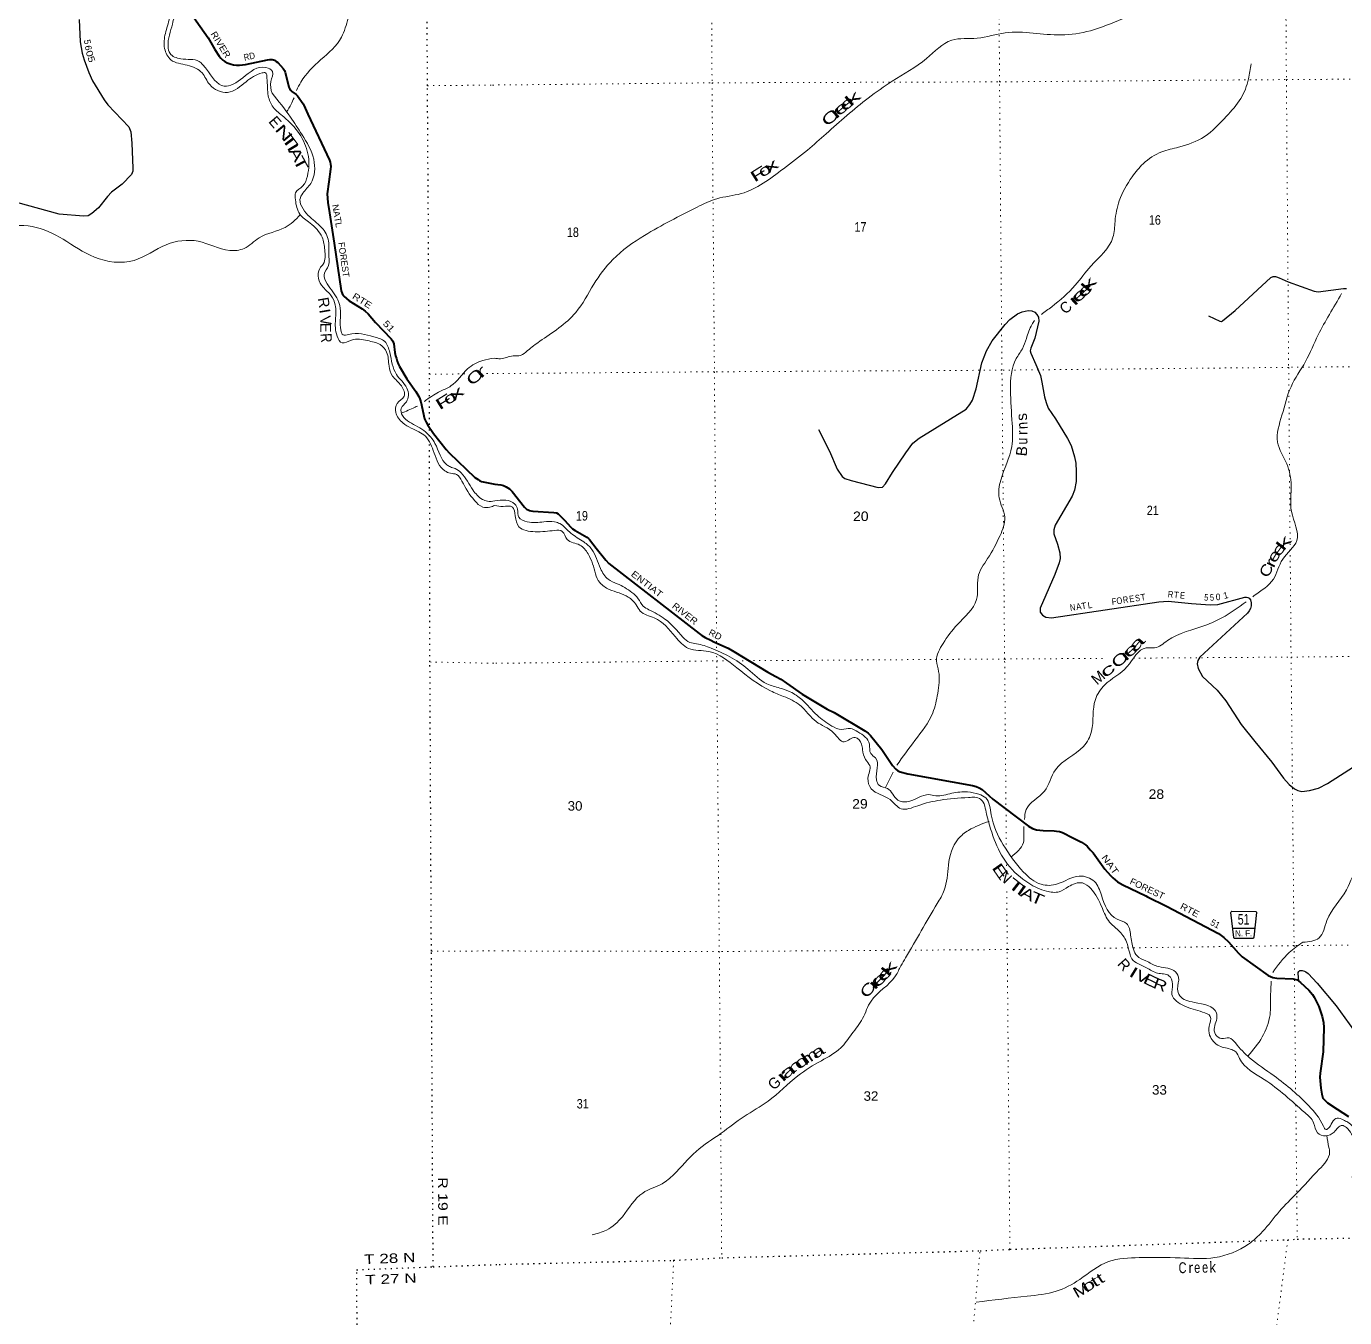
# Model space of a CAD drawing. Header units: feet. Extents: x -3 to 248627, y 0 to 184934.
# Drawn here: x 114828 to 139151, y 138218 to 162032 of the extents above; entities that cross this region are included whole.
import ezdxf
from ezdxf.enums import TextEntityAlignment as Align

# ---------------------------------------------------------------- set-up
doc = ezdxf.new("R2010")
doc.units = ezdxf.units.FT
doc.header["$LTSCALE"] = 70
doc.linetypes.add('DOTTED', pattern=[1.5, 0.3, -1.2])
for name, color, linetype, lineweight in [('26', 7, 'Continuous', 40), ('27', 7, 'Continuous', 35), ('29', 7, 'Continuous', 25), ('30', 7, 'Continuous', 35), ('39', 7, 'Continuous', 13), ('6', 7, 'DOTTED', 25), ('7', 7, 'DOTTED', 13)]:
    doc.layers.add(name, color=color, linetype=linetype, lineweight=lineweight)
doc.layers.add('41', color=7, linetype='Continuous')

msp = doc.modelspace()

# ---------------------------------------------------------------- linework, layer by layer
at = {"layer": '26'}
for points in [[(117769.18, 162402.23), (118183.06, 161822), (118306.32, 161604.35), (118388.46, 161482.89), (118417.91, 161448.76), (118455.12, 161411.53), (118490.77, 161386.72), (118532.63, 161361.9), (118569.83, 161344.84), (118610.14, 161332.43), (118648.89, 161323.12), (118704.7, 161315.36), (118763.86, 161314.76), (118870.57, 161327.77), (119276.93, 161412.71), (119320.13, 161419.29), (119343, 161421.23), (119366.25, 161418.12), (119385.63, 161413.47), (119404.23, 161407.26), (119440.02, 161386.83), (119465.84, 161366.55), (119567.78, 161252.93), (119589.34, 161219.67), (119598.01, 161199.41), (119603.43, 161184.67), (119672.42, 160910.12), (119680.57, 160888.01), (119686.58, 160875.03), (119692.39, 160866.89), (119698.98, 160858.74), (119708.47, 160849.24), (119726.68, 160832.56), (119807.11, 160775.76), (119819.78, 160764.15), (119832.3, 160749.78), (119934.86, 160604.99), (119948.95, 160581.49), (120021.83, 160411.47), (120422.2, 159566.88), (120434.57, 159527.08), (120440.77, 159491.4), (120445.42, 159447.97), (120440.68, 159397.43), (120406.97, 159165.32), (120379.54, 158941.52), (120381.46, 158862.6), (120388.84, 158781.75), (120422.3, 158592.3), (120510.06, 158033.57), (120638.77, 157152.08), (120653.16, 157102.6), (120665.56, 157077.78), (120684.17, 157054.51), (120733.77, 157011.08), (120786.1, 156972.81), (121023.66, 156823.39), (121082.4, 156781.76), (121136.83, 156730.32), (121270.05, 156572.31), (121556.52, 156272.28), (121588.72, 156228.51), (121598.02, 156208.34), (121607.05, 156177.55), (121629.53, 156018.19), (121641.43, 155957.05), (121654.62, 155908.19), (121667.02, 155860.11), (121685.62, 155810.47), (121710.6, 155762.11), (121845.96, 155534.39), (122011.95, 155300.91), (122068.08, 155205.97), (122086.36, 155164.4), (122106.51, 155105.46), (122176.27, 154792.12), (122190.22, 154754.89), (122201.95, 154732.08), (122233.63, 154677.34), (122341.29, 154524.55), (122573.41, 154226.41), (122628.16, 154166.22), (123105.91, 153715.04), (123162.22, 153673.72), (123197.87, 153650.45), (123226.84, 153638.62), (123317.46, 153618.64), (123471.96, 153589.28)], [(123471.96, 153589.28), (123585.66, 153574.92), (123631.75, 153563.79), (123682.06, 153539.4), (123741.43, 153503.35), (123762.09, 153484.26), (123790.05, 153455.71), (124021.17, 153164.59), (124058.9, 153130.53), (124086.34, 153113.69), (124108.59, 153105.74), (124137.2, 153097.79), (124171.36, 153093.2), (124175.37, 153091.15), (124561.59, 153067.57), (124610.26, 153058.95), (124640.27, 153042.92), (124653.78, 153030.99), (124760.05, 152922.44), (124875.51, 152793.22), (124907.3, 152767.78), (124953.39, 152735.97), (125168.07, 152612.13), (125199.76, 152586.47), (125217.24, 152565.79), (125341.37, 152406.82), (125520.56, 152185.33), (125576.47, 152128.42), (127239.06, 150836.99), (127293.1, 150798.82), (127350.32, 150763.83), (127458.4, 150709.75), (127514.94, 150681.94), (127777.59, 150567.25), (127881.2, 150506.18), (128507.45, 150124.47), (128659.03, 150042.85), (128747.47, 149992.47), (128855.29, 149920.04), (129145.48, 149717.7), (129606.19, 149439.18), (129732.93, 149375.38), (130297.2, 149042.98), (130360.78, 148998.44), (130401.39, 148955.91), (130612.42, 148693.79), (130809.06, 148401.54), (130867.82, 148335.23), (130909.15, 148303.42), (130950.97, 148283.25), (131091.66, 148247.68), (132287.22, 148031.46), (132353.98, 148012.38), (132411.2, 147986.93), (132462.06, 147955.12), (132522.89, 147905.86), (132660.69, 147779.55), (133315.61, 147279.19), (133392.89, 147240.37), (133468.19, 147215.57), (133589.95, 147200.25), (133792.44, 147196.48), (133833.66, 147191.98), (133889.41, 147182.17), (133943.45, 147163.08), (134136.7, 147068.2), (134296.31, 146988.13), (134369.43, 146940.42), (134401.21, 146914.97), (134458.44, 146848.17), (134509.3, 146787.74), (134729.46, 146485.92), (134831.96, 146369.46), (134873.29, 146331.29), (134962.3, 146258.13), (135061.14, 146198.49), (135484.31, 145996.96), (135516.75, 145980.86)], [(135516.75, 145980.86), (135865.29, 145807.92), (136825.49, 145302.97), (136923.71, 145230.71), (137007.34, 145148.02), (137194.74, 144942.59), (137263.85, 144874.45), (137742.81, 144530.15), (137826.52, 144492.75), (137903.51, 144480.27), (138201.54, 144463.44), (138274.75, 144445.03), (138335.89, 144397.67), (138491.67, 144255.05), (138556.1, 144179.43), (138591.06, 144128.54), (138676.18, 143958.88), (138737.3, 143772.28), (138759.55, 143660.95), (138767.12, 143570.77), (138752.7, 143121.09), (138698.53, 142728.26), (138695.99, 142652.62), (138709.94, 142449.8), (138727.78, 142337.71), (138751.63, 142266.14), (138781.82, 142232.75), (138838.31, 142182.37), (139014.43, 142059.74), (139225.29, 141925.79)]]:
    msp.add_lwpolyline(points, dxfattribs=at)
at = {"layer": '27', "lineweight": 25}
msp.add_line((137089.07, 145399.85), (137494.14, 145399.85), dxfattribs=at)
msp.add_lwpolyline([(137134.92, 145209.3), (137115.94, 145211.41), (137104.7, 145231.1), (137049.17, 145691.76), (137054.79, 145703.01), (137068.85, 145711.45), (137510.25, 145710.04), (137517.28, 145705.82), (137524.31, 145690.35), (137477.21, 145236.73), (137468.07, 145217.74), (137457.54, 145208.59)], close=True, dxfattribs=at)
at = {"layer": '29'}
for points in [[(115804.18, 162159.61), (115822.65, 161745.11), (115857.18, 161540.79), (115896.02, 161413.1), (115979.24, 161179.92), (116051.38, 161028.18), (116262.2, 160680.26), (116332.62, 160583.35), (116719.86, 160179.55), (116755.98, 160086.22), (116775.75, 159880.04), (116794.81, 159417.24), (116794.81, 159361.72), (116767.14, 159298.28), (116593.8, 159119.9), (116400.9, 158973.1), (116322.51, 158894.53), (116161.36, 158688.06), (116034.72, 158578.92), (115968.14, 158540.06), (115879.65, 158531.05), (115434.43, 158568.1), (114655.42, 158781.89)], [(136639.36, 156693.97), (136850.99, 156598.29), (136876.91, 156591.41), (136896.33, 156603.9), (137129.1, 156791.39), (137788.72, 157398.47), (137833.99, 157417.26), (137872.82, 157417.26), (137895.01, 157413.09), (137941.1, 157392.54), (138108.36, 157318.38), (138591.5, 157145.96), (138663.45, 157138.28), (139127.9, 157197.73), (139187.76, 157196.57)], [(129441.7, 154596.6), (129649.19, 154194.88), (129789.59, 153868.71), (129883.51, 153731.12), (129927.74, 153693.33), (130044.77, 153656.88), (130543.6, 153526.77), (130625.49, 153532.12), (130682.3, 153593.39), (130806.38, 153806.4), (131056.3, 154168.21), (131181.64, 154342.9), (131301.4, 154435.34), (132166.28, 154974.82), (132235.81, 155059.09), (132285.74, 155136.82), (132355.94, 155347.87), (132458.12, 155824.37), (132540.96, 156047.32), (132647.34, 156231.63), (132884.95, 156535.89), (132974.96, 156628.75), (133117.98, 156732.98), (133201.21, 156766.29), (133312.17, 156794.05), (133377.75, 156787.36), (133434.23, 156760.74), (133473.07, 156716.32), (133500.81, 156666.36), (133506.4, 156597.91), (133436.3, 156278.88), (133362.11, 156100.06), (133351.01, 156050.1), (133359.57, 156008.06), (133452.41, 155797.99), (133539.65, 155594.84), (133566.79, 155469.44), (133612.31, 155198.32), (133645.06, 155092.4), (133683.08, 154989.95), (133813.79, 154796.51), (134038.88, 154429.25), (134105.57, 154304.03), (134166.6, 154093.06), (134188.79, 153976.47), (134199.89, 153821.02), (134195.19, 153638.3), (134166.6, 153479.58), (134124.47, 153367.56), (133812.63, 152831.77), (133783.77, 152746.73), (133788.6, 152672.4), (133853.13, 152482.07), (133894.74, 152322.01), (133900.28, 152216.53), (133883.57, 152136.25), (133804.07, 151925.78), (133531.42, 151301.96), (133534.1, 151228.29), (133577.16, 151171.75), (133639.52, 151133.91), (133744.07, 151125.77), (135722.29, 151417.08), (135897.65, 151430.94), (136327.8, 151391.31), (136668.86, 151364.31), (136809, 151371.86), (137308.32, 151503.63), (137343.1, 151506), (137367.94, 151497.56), (137393.03, 151483.79), (137413.12, 151456.78), (137428.97, 151403.18), (137426.32, 151347.77), (137412.32, 151297.69), (137390.26, 151256.16), (137362.13, 151210.48), (136480.21, 150401.06), (136441.32, 150340.08), (136430.28, 150273.36), (136449.27, 150187.2), (136531.28, 150041.39), (136801.02, 149787.48), (136957.74, 149596.42), (137239.85, 149157.49), (137492.3, 148844.96), (137809.73, 148464.9), (137909.64, 148325.98)], [(137909.64, 148325.98), (138021.88, 148169.93), (138128.04, 148049.84), (138228.82, 147969.5), (138288.94, 147938.8), (138361.07, 147922.14), (138501.75, 147939.09), (138666.22, 147983.22), (138832.79, 148066.51), (140172.58, 148924.64)], [(138305.95, 144425.08), (138291.73, 144561.86), (138294.51, 144584.07), (138305.55, 144602.76), (138327.8, 144622.93), (138369.41, 144620.16), (138411.02, 144606.28), (138437.94, 144592.53), (138477.6, 144561.86), (138646.99, 144384.08), (138994.91, 143970.23), (139474.24, 143306.57)]]:
    msp.add_lwpolyline(points, dxfattribs=at)
at = {"layer": '39'}
msp.add_line((130679.17, 147993.6), (130823.31, 148277.77), dxfattribs=at)
for points in [[(104113.4, 178989.99), (104357.31, 178760.25), (104839.08, 178470.23), (104962.04, 178288.78), (105141.44, 177887.48), (105302.7, 177786.78), (105618.29, 177614.15), (105680.14, 177508.09), (105643.36, 177208.1), (105693.75, 176869.21), (105941.69, 176685.88), (106445.63, 176577.46), (106637.13, 176381.96), (106828.62, 176192.52), (106917.32, 176122), (106965.69, 175946.52), (107161.22, 175613.84), (107522.04, 175388.25), (107866.74, 175293.79), (107977.61, 175241.45), (108074.36, 175047.87), (108308.19, 174553.82), (108584.35, 174447.19), (108808.1, 174483.74), (108939.13, 174498), (108993.55, 174443.58), (109003.63, 174227.72), (109086.27, 173989.74), (109469.27, 173776.28), (109747.44, 173724.12), (109942.97, 173669.85), (110061.9, 173593.31), (110296.55, 173316.16), (110444.89, 172841.18), (110551.72, 172169.45), (110640.41, 172062.61), (110952.86, 171834.96), (110973.01, 171715.95), (110860.12, 171388.99), (110904.47, 171122.72), (111251.18, 170899.14), (111660.38, 170798.7), (112001.76, 170668.86), (112142.15, 170472.37), (112303.41, 170270.78), (112652.14, 170093.61), (113248.8, 169783.54), (113450.38, 169602.17), (113549.15, 169212.89), (113629.78, 168970.87), (113837.4, 168858.11), (114085.34, 168789.78), (114153.87, 168586.08), (114149.84, 168285.46), (114307.07, 168219.05), (114520.74, 168225.33), (114667.89, 168007.59), (114859.38, 167436.83), (115044.83, 167253.43), (115198.03, 167195.08), (115540.71, 166896.85), (115631.42, 166517.65), (115675.76, 166402.7), (115748.33, 166348.3), (115990.22, 166126.63), (116080.93, 165856.37), (116385.3, 165279.68), (116750.15, 164908.84), (117137.18, 164572.32), (117256.1, 164187.09), (117278.27, 163928.87), (117151.28, 163668.48), (116758.19, 163195.96), (116705.78, 162975.99), (116824.7, 162697.7), (117161.34, 162435.78), (117362.92, 162440.02), (117453.63, 162387.66), (117469.75, 162194), (117393.14, 161901.37), (117379.03, 161624.96), (117495.94, 161415.26), (117798.31, 161314.7), (118070.44, 161173.76), (118211.54, 160958.03), (118540.11, 160815.13), (118882.8, 161011.2), (119179.12, 161172.91), (119241.61, 161175), (119267.81, 161084.23), (119287.97, 160749.34)], [(104116.36, 178987.2), (104589.12, 178736.28), (105022.51, 178419.99), (105141.19, 178060.53), (105254.32, 177946.11), (105635.96, 177706.96), (105750.82, 177592.06), (105830.83, 177389.88), (105732.05, 177155.74), (105758.25, 176947.96), (106141.25, 176738.54), (106608.91, 176583.69), (106754.04, 176386.12), (106879.02, 176263.18), (106989.89, 176202.78), (107054.39, 176027.32), (107181.38, 175755.09), (107453.51, 175511.25), (107917.14, 175408.85), (108090.49, 175334.38), (108211.44, 175056.09), (108378.74, 174608.37), (108586.36, 174542.01), (108991.54, 174600.95), (109112.48, 174437.66), (109108.45, 174179.41), (109237.45, 173963.67), (109749.46, 173841.14), (109949.02, 173754.59), (110314.22, 173462), (110468.84, 173187.99), (110511.41, 172899.75), (110636.38, 172244.19), (110823.85, 172068.86), (111075.82, 171786.67), (110999.21, 171483.96), (110966.96, 171223.67), (111190.71, 171003.99), (111710.78, 170867.35), (112129.87, 170642.34), (112271.16, 170494.69), (112426.37, 170313.28), (112736.8, 170178.43), (113388.88, 169800.42), (113615.67, 169551.91), (113653.97, 169249.32), (113686.22, 169146.46), (113948.27, 168991.38), (114232.49, 168757.65), (114230.47, 168582.12), (114212.33, 168455), (114246.6, 168342.05), (114472.37, 168340.27), (114684.02, 168207.34), (114835.2, 167856.45), (114931.95, 167489.36), (115046.85, 167370.45), (115236.33, 167336.35), (115397.59, 167171.08), (115701.97, 166729.56), (115701.97, 166489.48), (115790.66, 166394.75), (116062.79, 166187.23), (116159.54, 165989.61), (116316.77, 165564.08), (116478.03, 165303.99), (116681.62, 165128.68), (116871.1, 164913), (117060.58, 164786.1), (117302.47, 164403.02), (117344.79, 163838.15), (117229.89, 163593.91), (116927.52, 163268.77), (116772.3, 163038.61), (116772.3, 162913.52), (116931.54, 162701.85), (117143.2, 162538.65), (117447.58, 162524.85), (117548.37, 162339.34), (117524.17, 162075.02), (117443.54, 161663.36), (117479.82, 161534.27), (117677.36, 161433.61), (118014, 161385.54), (118149.05, 161244.46), (118477.62, 160928.05), (118820.31, 161083.76), (119249.67, 161273.86), (119370.62, 161199.34), (119340.38, 161015.71), (119360.53, 160799.86)], [(119811.98, 160852.31), (119892.7, 161004.19), (120263.62, 161418.18), (120642.59, 161832.17), (120763.54, 162185.37), (120862.32, 162677.75), (120908.69, 163266.92), (121073.99, 163549.55), (121293.72, 163799.95), (121390.48, 164145.05), (121467.09, 164885.57), (121672.71, 165495.08), (121983.15, 166074.44), (122291.57, 166573.09), (122442.76, 167017.11), (122789.48, 167675.19), (123116.05, 168077.03), (123243.04, 168194.18), (123393.07, 168276.71)], [(135053.45, 162168.82), (134460.83, 161952.93), (133922.42, 161874.45), (132889.63, 161913.37), (132371.42, 161814.77), (131901.52, 161776.88), (131438.21, 161440.34), (130801.59, 161020.49), (130362.44, 160710.27), (129585.06, 160051.82), (129242.71, 159752.01), (128795.55, 159405.44), (128019.82, 158948.79), (127568.18, 158852.44), (127205.39, 158697.86), (126234.13, 158175.98), (125647.97, 157732.08), (125297.84, 157274.85), (124963.96, 156755.11), (124301.31, 156224.18), (124075.72, 156051.89), (123944.77, 155964.68), (123807.63, 155954.13), (123578.2, 155902.74), (123459.34, 155913.4)], [(92572.78, 161380.9), (92863.05, 161246.03), (93364.98, 161042.79), (94145.09, 160936.68), (94719.59, 160945.36), (95985.5, 160944.67), (96594.26, 160888.82), (97364.29, 160782.71), (98474.99, 160658.79), (99174.46, 160607.07), (100273.07, 160777.71), (100629.87, 160953.61), (100988.68, 161163.81), (101653.89, 161190.74), (102119.53, 161037.9), (102911.73, 160774.44), (103734.17, 160476.71), (104596.92, 160211.31), (105512.09, 160242.53), (106651, 160243.74), (107955.22, 160109.94), (108886.5, 159858.73), (109331.99, 159506.13), (109793.6, 159318.99), (110243.12, 159016.83), (111164.32, 158543.68), (112448.37, 158266.62), (113581.24, 158239.57), (114298.86, 158329.1), (114937.87, 158341.87), (115504.3, 158106.42), (116084.84, 157776.16), (116816.57, 157716.4), (117409.21, 158005.54), (117995.81, 158068.7), (118580.38, 157899.84), (118844.45, 157936.44), (119124.65, 158134.45), (119600.38, 158324.6), (119883.12, 158555.44)], [(133555.99, 156720.1), (133745.98, 156861.16), (134180.94, 157258.15), (134470.75, 157612.26), (134877.22, 158142.34), (134915.02, 158433.05), (134992.99, 158814.72), (135232.21, 159259.47), (135433.48, 159498.27), (135777.99, 159717.37), (136088.46, 159805.18), (136562.12, 159996.45), (136970.89, 160373.17), (137234.53, 160700.96), (137377.08, 161062.66), (137424.98, 161341.3)], [(119360.53, 160799.86), (119699.18, 160360.39), (119914.86, 160033.78), (120130.55, 159580.06), (120076.11, 159136.15), (119928.96, 158954.42), (119876.55, 158841.38), (119932.99, 158665.91), (120055.95, 158518.76), (120301.87, 158293.06), (120406.69, 158038.96), (120406.68, 157843.26), (120402.65, 157623.35), (120324.03, 157455.81), (120376.44, 157284.37), (120576, 156988.01), (120624.37, 156782.27), (120628.4, 156433.24), (120670.73, 156340.48), (120773.54, 156350.67), (121236.87, 156308.61), (121440.09, 156220.21), (121532.86, 156016.91), (121656.55, 155614.73), (121846.51, 155362.82), (121877.43, 155225.81), (121839.87, 155109), (121745.12, 154985.83), (121765.28, 154856.73), (121896.3, 154733.8), (122193.3, 154554.04), (122367.8, 154339.69), (122587.71, 153945.67), (122652.21, 153907.41), (122740.91, 153875.22), (122849.76, 153796.65), (123067.46, 153482.14), (123242.83, 153308.82), (123335.55, 153274.62), (123470.61, 153280.82)], [(119287.97, 160749.34), (119380.69, 160543.65), (119578.23, 160362.28), (120023.71, 159680.83), (120013.63, 159271.26), (119924.93, 159087.57), (119795.92, 158964.36), (119791.88, 158833.22), (119872.51, 158569.01), (120061.99, 158405.79), (120285.74, 158141.73), (120334.12, 157909.76), (120305.89, 157649.47), (120243.4, 157568.7), (120219.21, 157381.05), (120301.85, 157221.75), (120455.05, 157060.51), (120527.62, 156895.15), (120531.65, 156624.8), (120561.88, 156320.19), (120656.62, 156193.18), (120825.94, 156247.83), (121122.26, 156236.04), (121356.15, 156162.76), (121475.43, 156025.75), (121519.37, 155768.39), (121585.87, 155583.8), (121747.15, 155401.44), (121797.54, 155209.83), (121670.54, 155076.54), (121644.33, 154913.09), (121775.36, 154719.55), (121926.54, 154624.88), (122190.61, 154473.85), (122351.86, 154163.32), (122547.39, 153834.66), (122654.23, 153790.39), (122763.08, 153768.31), (122863.87, 153643.33), (123097.69, 153286.48), (123248.87, 153167.6), (123379.9, 153165.72), (123472.89, 153196.84)], [(119626.68, 160455.34), (119713.29, 160594.44), (119766.61, 160712.01)], [(137458.68, 151514.34), (137485.18, 151534.07), (137837.61, 151837.94), (138008.39, 152205.79), (138267.97, 152547.7), (138170.17, 153086.17), (138165.25, 153572.49), (138083.86, 153961.69), (137913.7, 154364.72), (137995.49, 154863.44), (138161.95, 155386.66), (138429.38, 155849.67), (138664.47, 156342.85), (138869.53, 156716.86), (139095.66, 157103.49)], [(130890.83, 148408.08), (131221.07, 148859.45), (131550.93, 149373.13), (131643.07, 149730.62), (131660.49, 150134.28), (131621.81, 150329.89), (131742.24, 150653.17), (132003.83, 150997.11), (132360, 151464.45), (132379.83, 151650.18), (132387.5, 151872.18), (132564.37, 152217.85), (132793.54, 152640.38), (132879.65, 152981.7), (132776.14, 153336.52), (132805.8, 153663.54), (133010.41, 154283.75), (133017.71, 154705.53), (132986.32, 155328.99), (133092.18, 155904.47), (133204.8, 156086.46), (133279.09, 156274.39), (133383.5, 156537.07), (133429.55, 156607.57)], [(122167.29, 155115.15), (122212.79, 155145.71), (122468.8, 155303.35), (122662.31, 155400.39), (122968.72, 155715.45), (123250.93, 155871.1), (123459.34, 155913.4)], [(121744.63, 154899.1), (121999.11, 155008.29), (122042.74, 155030.19)], [(123470.61, 153280.82), (123677.33, 153293.98), (123840.84, 153219.86), (123889.42, 153125.18), (123915.91, 152981.99), (124071.38, 152893.72), (124373.93, 152894.73), (124575.64, 152895.41), (124672.52, 152861.42), (124876.56, 152684.52), (125114.86, 152523.88), (125260.34, 152387.14), (125422.35, 152032.52), (125561.88, 151835.22), (125727.43, 151753.04), (126002.04, 151592.52), (126119.24, 151475.87), (126210.25, 151340.97), (126315.26, 151274.72), (126610.06, 151102.16), (126943.48, 150768.29), (127068.72, 150669.83), (127195.84, 150646.04), (127462.24, 150562.17), (127809.45, 150405.93), (128142.69, 150174.98), (128492.12, 149907.75), (128730.28, 149829.85), (128924.04, 149759.87), (129136.09, 149615.28), (129419, 149327.65), (129689.65, 149128.78), (129869.28, 149064.8), (130032.63, 149081.49), (130169.9, 149021.41), (130384.12, 148796.11), (130406.62, 148622.64), (130495.52, 148540.2), (130528.12, 148358.69), (130512.39, 148136.66), (130567.04, 148031.91), (130714.38, 147977.91), (130910.43, 147760.63), (130993.18, 147730.63), (131301.64, 147814.4), (131479.05, 147863.43), (131606.16, 147843.67), (131902.58, 147889.06), (132195.01, 147912.24), (132403.03, 147871.35), (132529.03, 147802.79), (132629.44, 147491.93), (132852.32, 146939.75), (133228.41, 146436.51), (133549.53, 146209.55), (133854.09, 146216.62), (134255.22, 146361.24), (134535.77, 146259.26), (134663.3, 146009.45), (134954.57, 145564.45), (135126.15, 145488.34), (135203.19, 145272.68), (135256.11, 145010.51), (135320.88, 144891.67), (135486.45, 144797.38), (135686.31, 144701.18), (136001.12, 144617.48), (136086.05, 144496.68), (136068.3, 144278.68), (136110.88, 144153.71), (136379.37, 144031.51), (136785.15, 143839.14), (136785.4, 143699.9), (136747.31, 143570.62), (136767.72, 143441.54), (136880.82, 143363.21), (137017.95, 143377.8), (137135.11, 143283.34), (137397.82, 143009.78), (137850.25, 142676.3), (138492.68, 142121.48), (138761.62, 141747.04), (138808.13, 141686.65), (138866.55, 141727.21), (138938.94, 141846.51), (139011.47, 141895.19), (139125.55, 141863.6), (139209.56, 141823.79), (139377.56, 141638.02), (139470.41, 141492.06), (139549.03, 141327.91)], [(124575.93, 152735.99), (124216.94, 152712.59), (123916.23, 152804.41), (123847.29, 153003.96), (123796.56, 153167.25), (123623.08, 153178.78), (123472.89, 153196.84)], [(140445.29, 138092.85), (140297.08, 138156.11), (140062.86, 138322.86), (139832.41, 138568.25), (139736.81, 139005.83), (139685.66, 139405.22), (139630.86, 139590.69), (139630.48, 139798.55), (139652.24, 140034.72), (139520.37, 140452.01), (139301.98, 140755.99), (139303.79, 140866.99), (139458.9, 140978.5), (139490.89, 141133.99), (139407.75, 141375.87), (139280.3, 141602.64), (139183.03, 141726.48), (139106.51, 141762.32), (138955.45, 141640.73), (138800.27, 141569.58), (138650.9, 141627.61), (138579.97, 141811.01), (138416.25, 142000.15), (137666.81, 142611.11), (137212.28, 142997.05), (137141.46, 143119.91), (137068.77, 143162.04), (136838.7, 143227.87), (136660.84, 143429.07), (136650.46, 143590.47), (136672.32, 143772.17), (136530.97, 143854.43), (136191.9, 143968.32), (135965.61, 144177.44), (135977.37, 144369.19), (135910.52, 144524.35), (135700.67, 144570.06), (135496.76, 144670.28), (135226.17, 144836.87), (135185.65, 144937.63), (135126.77, 145151.34), (134973.08, 145364.73), (134815.48, 145513.54), (134675.82, 145779.45), (134463.39, 146135.92), (134311.93, 146234.29), (134057.9, 146166.85), (133886.62, 146073.45), (133648.6, 146082.74), (133323.59, 146228.97), (132929.62, 146582.82), (132686.74, 147038.07), (132530.46, 147574.34), (132479.75, 147727.53), (132435.29, 147777.83), (132209.32, 147811.38), (131697.07, 147763.26), (131273.68, 147658.92), (130967.19, 147603.41), (130765.18, 147772.25), (130415.87, 147972.88), (130357.03, 148164.39), (130388.87, 148400.6), (130314.04, 148509.32), (130255.21, 148694.78), (130238.89, 148793.61), (130119.66, 148916.31), (130022.9, 148885.72), (129920.12, 148836.94), (129726.19, 148999.75), (129399.04, 149210.54), (129261.64, 149345.29), (129101.99, 149512.25), (128799.14, 149674.69), (128560.94, 149776.81), (127934.88, 150204.55), (127419.99, 150503.51), (127046.73, 150560.78), (126800.26, 150777.9), (126414.37, 151123.71), (126153.94, 151249.97), (126081.12, 151362.73), (125933.62, 151507.53), (125584.41, 151649.64), (125406.68, 151774.16), (125276.96, 152118.81), (125191.92, 152302.16), (125040.34, 152467.13), (124808.19, 152569.27), (124717.15, 152718.3), (124575.93, 152735.99)], [(133244.01, 147405.74), (133276.74, 147588.94), (133610.95, 147927.06), (133813.96, 148321.25), (134333.57, 148752.82), (134480.3, 149031.79), (134551.85, 149617.25), (134722.82, 149884.2), (135137.71, 150224.61), (135492.08, 150568.85), (135645.37, 150571.38), (135881.13, 150703.34), (136588.59, 150988.23), (136886.87, 151122.41), (137332.7, 151418.94)], [(138378.26, 145140.02), (138680.67, 145221.75), (138823.3, 145541.07), (139185.34, 146109.34), (139434.67, 146537.98), (139849.95, 146666.51), (140252.97, 146879.74), (140540.79, 147217.71), (140987.67, 147713.61), (141140.47, 147988.57), (141412.36, 148215.5), (141653.88, 148500.84), (141943.39, 149020.43), (142238.81, 149616.73), (142341.16, 149901.61), (142506.13, 150136.25), (142784.2, 150294.58), (143183.18, 150511.84), (143245.75, 150554.31)], [(132589.71, 147370.84), (132210.42, 147203.97), (132021.11, 147045.94), (131840.45, 146563.03), (131764.64, 146100.66), (131631.97, 145854.02), (131050.86, 144855.19), (130964.39, 144707.59), (130865.9, 144519.58), (130412.91, 144053.93), (130258.18, 143736.59), (130059.01, 143449.37), (129853.74, 143192.39), (129497.15, 142957.11), (129061.98, 142677.18), (128514.19, 142211.21), (128070.96, 141927.2), (127649.95, 141621.08), (127184.63, 141282.52), (126771.92, 140855.34), (126556.4, 140687.13), (126199.69, 140516.42), (125825.32, 140079.28), (125533.29, 139834.13), (125265.19, 139742.42)], [(132992.85, 146708.33), (133223.39, 146979.33), (133232.95, 147263.9), (133233.76, 147273.59)], [(137824.18, 144581.36), (138130.51, 144951.52), (138378.26, 145140.02)], [(137365.95, 143038.02), (137631.1, 143393.97), (137775.58, 143804.11), (137785.02, 144159.31), (137798.08, 144423)], [(132355.34, 138500.86), (133295.08, 138614.99), (133829.44, 138703.55), (134262.7, 138922.94), (134796.62, 139253.66), (135361.26, 139324.16), (136119.68, 139318.63), (136759.07, 139326.82), (137377.85, 139575.09), (137637.63, 139803.99), (137949.58, 140182.4), (138267.68, 140512.39), (138682.39, 140953.7), (138873.43, 141269.15), (138861.17, 141357.9), (138820.93, 141575.16)]]:
    msp.add_spline(points, degree=3, dxfattribs=at)
at = {"layer": '6'}
for points in [[(122267.36, 154474.48), (122265.21, 155615.85), (122229, 160938.06), (122204.89, 166264.32), (122176.71, 169643.66)], [(122333.51, 139154.87), (122301.34, 144977.44), (122275.21, 150309.75), (122267.59, 154352.97)], [(123551.13, 139200.4), (126770.76, 139275.25), (127658.17, 139322.61), (132424.21, 139451.56), (132974.82, 139477.62), (138101.82, 139654.19), (138277.28, 139666.89), (139622.95, 139694.46)], [(120932.56, 137982.35), (120922.46, 139100.93), (122333.51, 139154.87), (123551.13, 139200.4)]]:
    msp.add_lwpolyline(points, dxfattribs=at)
at = {"layer": '7'}
for p, q in [((122229, 160938.06), (123431.46, 160949.97)), ((122265.21, 155615.85), (122916.81, 155623.06)), ((123215.02, 155626.36), (123460.74, 155629.08)), ((127562.64, 150696.68), (127564.02, 150521.93)), ((122275.21, 150309.75), (123490.13, 150285.81)), ((132912.6, 146548.6), (132912.17, 146596.31)), ((122301.34, 144977.44), (123519.33, 144980.71)), ((138250.7, 142136.74), (138277.28, 139666.89)), ((138101.82, 139654.19), (137899.63, 138080.14)), ((132300.24, 138046.45), (132424.21, 139451.56)), ((126770.76, 139275.25), (126710.29, 138014.21))]:
    msp.add_line(p, q, dxfattribs=at)
for points in [[(127405.29, 169670.35), (127453.78, 166296.43), (127479.57, 160991.21), (127523.56, 155661.84), (127560.76, 150935.44)], [(132910, 146837.44), (132878.36, 150364.36), (132828.33, 155691.7), (132784.37, 161008.96), (132746.44, 166336.33), (132734.27, 169696.24)], [(138008.78, 169730.03), (138041.13, 166364.13), (138077.02, 161050.88), (138118.94, 155743.7), (138162.96, 150400.2), (138219.03, 145078.95), (138248.22, 142366.71)], [(123431.46, 160949.97), (127479.57, 160991.21), (132784.37, 161008.96), (138077.02, 161050.88), (143405.99, 161082.83), (148724.85, 161128.87), (154041.76, 161144.64)], [(154085.71, 155831.41), (148746.6, 155825.66), (143439.81, 155795.8), (138118.94, 155743.7), (132828.33, 155691.7), (127523.56, 155661.84), (123460.74, 155629.08)], [(123490.13, 150285.81), (127565.53, 150330.45), (127727.51, 150331.48)], [(127564.82, 150420.21), (127565.53, 150330.45), (127613.6, 144970.82), (127658.17, 139322.61)], [(127928.69, 150332.77), (132878.36, 150364.36), (134761.68, 150377.13)], [(135250.28, 150380.45), (138162.96, 150400.2), (143475.75, 150454.3), (148792.64, 150478.14), (154121.62, 150504.03)], [(132974.82, 139477.62), (132926.43, 145006.76), (132916.72, 146088.83)], [(135157.48, 145037.19), (132926.43, 145006.76), (127613.6, 144970.82), (123519.33, 144980.71)], [(145987.36, 145135.51), (143523.76, 145131), (138219.03, 145078.95), (135254.7, 145038.52)]]:
    msp.add_lwpolyline(points, dxfattribs=at)

# ---------------------------------------------------------------- texts
at = {"layer": '27'}
for s, rotation, width, p in [('RIVER', 301.5, 1.1, (118222.28, 161893.37)), ('RD', 12.451, 0.9, (118853.3, 161396.95)), ('NATL', 280.016, 1.05, (120467.51, 158738.77)), ('RTE', 327.821, 1.2, (120829.86, 157024.16)), ('51', 313.676, 1.25, (121396.68, 156541.05)), ('ENTIAT', 322.161, 1.2, (125972.52, 151909.42)), ('RIVER', 322.161, 1.1, (126731.02, 151320.25)), ('RD', 333.418, 1.05, (127404.61, 150814.94)), ('NAT', 306.109, 1.25, (134658.85, 146701.5)), ('FOREST', 334.534, 1.05, (135175.37, 146222.23)), ('RTE', 332.261, 1.15, (136104.03, 145765.49)), ('51', 332.261, 0.95, (136661.59, 145468.25))]:
    msp.add_text(s, height=120, rotation=rotation, dxfattribs=dict(at, width=width)).set_placement(p)
msp.add_text('FOREST', height=120, rotation=278.307, dxfattribs=at).set_placement((120579.41, 158043.09))
for s, height, width, p in [('51', 194, 0.75, (137288.9, 145467.47)), ('N. F.', 114.1, 0.95, (137288.65, 145248.59))]:
    msp.add_text(s, height=height, rotation=0.63, dxfattribs=dict(at, width=width)).set_placement(p, align=Align.CENTER)
at = {"layer": '30'}
for s, rotation, p in [('5', 279.592, (115895.17, 161736.06)), ('T', 8.377, (135440.31, 151445.58)), ('1', 14.783, (136972.51, 151481.68)), ('T', 8.377, (134348.7, 151285.56))]:
    msp.add_text(s, height=120, rotation=rotation, dxfattribs=at).set_placement(p, align=Align.CENTER)
for s, rotation, width, p in [('6', 279.592, 1.05, (115913.84, 161625.6)), ('0', 286.918, 1.3, (115938.76, 161513.14)), ('5', 289.641, 1.25, (115972.99, 161405.68)), ('E', 8.377, 0.85, (135231.12, 151415.51)), ('S', 8.377, 0.85, (135338.68, 151431.35)), ('R', 354.736, 0.75, (135934.81, 151497.81)), ('T', 354.736, 0.95, (136039.51, 151487.15)), ('E', 354.736, 0.8, (136154.82, 151479.3)), ('5', 355.474, 0.85, (136594.73, 151440.39)), ('5', 3.084, 0.85, (136706.22, 151441.22)), ('0', 3.084, 0.95, (136819.97, 151450.13)), ('N', 8.377, 0.8, (134141.73, 151256.95)), ('A', 8.377, 0.9, (134253.99, 151273.9)), ('L', 8.377, 0.95, (134460.46, 151302.01)), ('F', 8.377, 0.9, (134905.02, 151365.45)), ('O', 8.377, 0.75, (135003.39, 151381.97)), ('R', 8.377, 0.8, (135118.42, 151398.9))]:
    msp.add_text(s, height=120, rotation=rotation, dxfattribs=dict(at, width=width)).set_placement(p, align=Align.CENTER)
at = {"layer": '41'}
for s, rotation, width, p in [('k', 40.357, 2.1, (130138.22, 160628.96)), ('r', 40.887, 2.1, (129834.97, 160374.02)), ('e', 40.357, 1.85, (129923.15, 160451.18)), ('e', 40.357, 1.85, (130028.39, 160539.04)), ('C', 40.887, 1.65, (129720.69, 160275.07)), ('N', 309.716, 1.65, (119503.67, 160003.26)), ('T', 306.89, 1.9, (119604.68, 159850.31)), ('I', 300.991, 1.75, (119658.38, 159745.81)), ('A', 300.1, 1.45, (119722.5, 159622.62)), ('T', 297.956, 1.65, (119801.37, 159456.59)), ('x', 32.76, 1.9, (128621.01, 159376.63)), ('F', 32.204, 1.85, (128387.6, 159227.86)), ('o', 32.76, 1.55, (128499.17, 159298.23)), ('k', 51.468, 2, (134506.02, 157211.87)), ('e', 42.937, 1.95, (134322.47, 157011.02)), ('e', 42.937, 1.95, (134425.95, 157103.35)), ('r', 42.937, 2.15, (134235.53, 156926.47)), ('I', 279.699, 1.15, (120236.97, 156763.79)), ('V', 278.579, 0.95, (120252.61, 156591.17)), ('R', 273.621, 0.9, (120263.62, 156279.99)), ('C', 40.785, 1.6, (123162.55, 155490.05)), ('r', 42.999, 2.2, (123281.09, 155589.42)), ('F', 31.79, 1.85, (122578.36, 155026.48)), ('o', 31.456, 1.5, (122688, 155097.54)), ('x', 35.543, 2, (122818.53, 155185.26)), ('s', 95.999, 1.05, (133290.03, 154837.47)), ('n', 93.783, 0.9, (133300.04, 154675.98)), ('B', 83.974, 1.05, (133292.25, 154189.03)), ('u', 89.384, 0.85, (133298.11, 154382.53)), ('e', 53.629, 1.7, (138013.8, 152334.44)), ('k', 51.1, 2, (138103.87, 152442.74)), ('e', 59.236, 1.5, (137928.66, 152214.12)), ('C', 62.5, 1.25, (137792.56, 151954.83)), ('r', 63.725, 1.55, (137872.3, 152091.66)), ('e', 41.398, 1.9, (135268.36, 150459.27)), ('a', 46.398, 2.1, (135381.98, 150577.37)), ('C', 39.111, 1.55, (135058.94, 150271.27)), ('r', 39.111, 2, (135176.24, 150368.84)), ('c', 38.432, 2, (134834.89, 150085.57)), ('E', 304.805, 1.75, (132719.45, 146389.09)), ('T', 321.841, 1.95, (133028.3, 146094.93)), ('I', 325.163, 1.9, (133136.95, 146018.29)), ('A', 332.229, 1.4, (133262.07, 145941.86)), ('T', 337.236, 1.5, (133444.44, 145857.03)), ('k', 50.173, 2.05, (130821.07, 144593.52)), ('r', 46.046, 2.2, (130545.36, 144316.82)), ('e', 45.112, 2.05, (130635.41, 144392.19)), ('e', 46.222, 2, (130731.92, 144494.4)), ('I', 328.327, 1.8, (135207.52, 144500.23)), ('V', 333.837, 1.35, (135381.49, 144413.98)), ('E', 334.603, 1.5, (135534.71, 144341.78)), ('R', 339.271, 1.25, (135716.5, 144262.1)), ('C', 52.76, 1.5, (130431.16, 144205.63)), ('d', 36.852, 1.9, (129189.32, 142865.01)), ('m', 34.651, 1.4, (129331.99, 142948.06)), ('a', 32.651, 1.65, (129481.44, 143042.32)), ('r', 43.145, 2.2, (128851.96, 142616.97)), ('a', 39.272, 1.9, (128938.3, 142685.89)), ('n', 38.852, 1.9, (129061.68, 142774.16)), ('C', 0.188, 0.75, (136160.9, 139038.76)), ('e', 1.28, 0.75, (136433.28, 139044.35)), ('e', 1.28, 0.75, (136578.79, 139047.29)), ('k', 1.28, 0.9, (136718.61, 139050.32)), ('o', 32.169, 1.55, (134475.28, 138730.37)), ('t', 32.169, 1.5, (134592.29, 138799.46)), ('t', 33.054, 1.5, (134695.46, 138862.33)), ('M', 29.681, 1.3, (134336.59, 138642.76))]:
    msp.add_text(s, height=200, rotation=rotation, dxfattribs=dict(at, width=width)).set_placement(p, align=Align.CENTER)
for s, rotation, p in [('E', 310.771, (119343.57, 160203.64)), ('R', 280.074, (120219.58, 156921.59)), ('C', 41.836, (134070.35, 156775.73)), ('E', 270.498, (120250.88, 156472.85)), ('r', 90.986, (133299.66, 154540.39)), ('M', 41.135, (134668.58, 149947.89)), ('N', 314.638, (132822.8, 146277.42)), ('R', 311.9, (135009.4, 144659.72)), ('G', 43.145, (128697.22, 142471.92)), ('r', 0.188, (136312.07, 139039.26))]:
    msp.add_text(s, height=200, rotation=rotation, dxfattribs=at).set_placement(p, align=Align.CENTER)
at = {"layer": '6'}
for s, rotation, width, p in [('R 19 E', 270.317, 1.25, (122424.39, 140806.07)), ('T 28 N', 2.189, 1.35, (121062.31, 139206.35)), ('T 27 N', 2.189, 1.35, (121084.77, 138827.85))]:
    msp.add_text(s, height=175, rotation=rotation, dxfattribs=dict(at, width=width)).set_placement(p)
at = {"layer": '7'}
for s, width, p in [('17', 0.85, (130107.31, 158246.68)), ('16', 0.85, (135539.13, 158374.28)), ('18', 0.85, (124801.15, 158147.81)), ('19', 0.85, (124968.01, 152918.3)), ('20', 1.1, (130081.42, 152909.99)), ('21', 0.85, (135500.54, 153018.01)), ('28', 1.1, (135534.65, 147785.51)), ('30', 1.05, (124815.38, 147568.25)), ('29', 1.1, (130065.61, 147606.3)), ('32', 1.05, (130274.97, 142217.44)), ('33', 1.05, (135597.82, 142331.08)), ('31', 0.85, (124982.62, 142075.14))]:
    msp.add_text(s, height=175, dxfattribs=dict(at, width=width)).set_placement(p)

doc.saveas('drawing.dxf')
